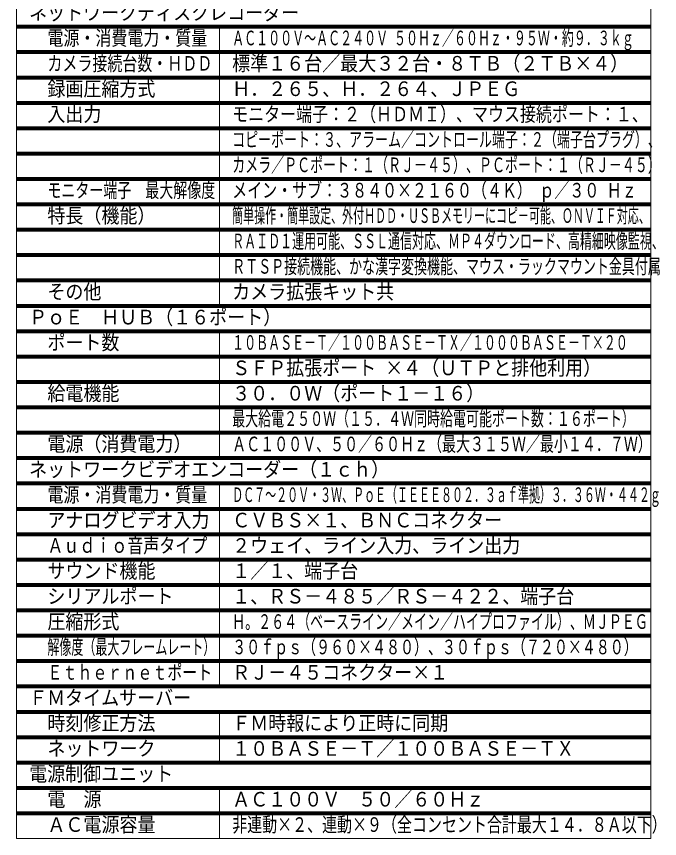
# Model space of a CAD drawing. Units: millimetres on the paper. Extents: x -400 to 400, y -280 to 280.
# Drawn here: x 2 to 128.7, y 6.5 to 168.5 of the extents above; entities that cross this region are included whole.
import ezdxf
from ezdxf.enums import TextEntityAlignment as Align

# ---------------------------------------------------------------- set-up
doc = ezdxf.new("R2010")
doc.units = ezdxf.units.MM
doc.layers.add('0-0_0', color=1, linetype='Continuous', lineweight=80)
doc.layers.add('0-2_Defpoints', color=2, linetype='Continuous', lineweight=80)
doc.styles.add('ＭＳ ゴシック', font='')
doc.styles.get('ＭＳ ゴシック').set_extended_font_data('MS Gothic')

msp = doc.modelspace()

# ---------------------------------------------------------------- linework, layer by layer
at = {"layer": '0-0_0', "color": 4, "lineweight": 9}
for p, q in [((127.007, 6.536), (127.007, 196.536)), ((42.007, 111.536), (42.007, 166.536)), ((42.007, 106.536), (42.007, 81.536)), ((42.007, 36.536), (42.007, 76.536)), ((42.007, 21.536), (42.007, 31.536)), ((42.007, 6.536), (42.007, 16.536)), ((127.007, 6.536), (2.007, 6.536))]:
    msp.add_line(p, q, dxfattribs=at)
at = {"layer": '0-0_0'}
for p, q in [((2.007, 166.536), (127.007, 166.536)), ((2.007, 161.536), (127.007, 161.536)), ((2.007, 156.536), (127.007, 156.536)), ((2.007, 151.536), (127.007, 151.536)), ((2.007, 146.536), (127.007, 146.536)), ((2.007, 141.536), (127.007, 141.536)), ((2.007, 136.536), (127.007, 136.536)), ((2.007, 131.536), (127.007, 131.536)), ((2.007, 126.536), (127.007, 126.536)), ((2.007, 121.536), (127.007, 121.536)), ((2.007, 116.536), (127.007, 116.536)), ((2.007, 111.536), (127.007, 111.536)), ((2.007, 106.536), (127.007, 106.536)), ((2.007, 101.536), (127.007, 101.536)), ((2.007, 96.536), (127.007, 96.536)), ((2.007, 91.536), (127.007, 91.536)), ((2.007, 86.536), (127.007, 86.536)), ((2.007, 81.536), (127.007, 81.536)), ((2.007, 76.536), (127.007, 76.536)), ((2.007, 71.536), (127.007, 71.536)), ((2.007, 66.536), (127.007, 66.536)), ((2.007, 61.536), (127.007, 61.536)), ((2.007, 56.536), (127.007, 56.536)), ((2.007, 51.536), (127.007, 51.536)), ((2.007, 46.536), (127.007, 46.536)), ((2.007, 41.536), (127.007, 41.536)), ((2.007, 36.536), (127.007, 36.536)), ((2.007, 31.536), (127.007, 31.536)), ((2.007, 26.536), (127.007, 26.536)), ((2.007, 21.536), (127.007, 21.536)), ((2.007, 16.536), (127.007, 16.536)), ((2.007, 11.536), (127.007, 11.536))]:
    msp.add_line(p, q, dxfattribs=at)
at = {"layer": '0-0_0', "color": 4, "lineweight": 9}
msp.add_lwpolyline([(127.007, 196.536), (2.007, 196.536), (2.007, 6.536)], dxfattribs=at)

# ---------------------------------------------------------------- texts
at = {"layer": '0-2_Defpoints', "style": 'ＭＳ ゴシック'}
for s, height, width, p in [('ネットワークディスクレコーダー', 2.889, 0.9, (4.507, 166.981)), ('電源・消費電力・質量', 2.886, 0.8, (8.107, 161.981)), ('ＡＣ１００Ｖ～ＡＣ２４０Ｖ ５０Ｈｚ／６０Ｈｚ・９５Ｗ・約９．３ｋｇ', 2.886, 0.6, (44.507, 161.981)), ('カメラ接続台数・ＨＤＤ', 2.886, 0.75, (8.107, 156.981)), ('標準１６台／最大３２台・８ＴＢ（２ＴＢ×４）', 2.889, 0.9, (44.507, 156.981)), ('録画圧縮方式', 2.889, 0.9, (8.107, 151.981)), ('Ｈ．２６５、Ｈ．２６４、ＪＰＥＧ', 2.889, 0.9, (44.507, 151.981)), ('入出力', 2.889, 0.9, (8.107, 146.981)), ('モニター端子：２（ＨＤＭＩ）、マウス接続ポート：１、', 2.886, 0.8, (44.507, 146.981)), ('コピーポート：３、アラーム／コントロール端子：２（端子台プラグ）、', 2.886, 0.65, (44.507, 141.981)), ('カメラ／ＰＣポート：１（ＲＪ－４５）、ＰＣポート：１（ＲＪ－４５）', 2.886, 0.65, (44.507, 136.981)), ('モニター端子\u3000最大解像度', 2.886, 0.7, (8.107, 131.981)), ('メイン・サブ：３８４０×２１６０（４Ｋ） ｐ／３０ Ｈｚ', 2.886, 0.75, (44.507, 131.981)), ('特長（機能）', 2.889, 0.9, (8.107, 126.981)), ('簡単操作・簡単設定、外付ＨＤＤ・ＵＳＢメモリーにコピ－可能、ＯＮＶＩＦ対応、', 2.886, 0.55, (44.507, 126.981)), ('ＲＡＩＤ１運用可能、ＳＳＬ通信対応、ＭＰ４ダウンロード、高精細映像監視、', 2.886, 0.6, (44.507, 121.981)), ('ＲＴＳＰ接続機能、かな漢字変換機能、マウス・ラックマウント金具付属', 2.886, 0.65, (44.507, 116.981)), ('その他', 2.889, 0.9, (8.107, 111.981)), ('カメラ拡張キット共', 2.889, 0.9, (44.507, 111.981)), ('ＰｏＥ\u3000ＨＵＢ（１６ポート）', 2.889, 0.9, (4.507, 106.981)), ('ポート数', 2.889, 0.9, (8.107, 101.981)), ('１０ＢＡＳＥ－Ｔ／１００ＢＡＳＥ－ＴＸ／１０００ＢＡＳＥ－Ｔ×２０', 2.886, 0.6, (44.507, 101.981)), ('ＳＦＰ拡張ポート ×４（ＵＴＰと排他利用） ', 2.889, 0.9, (44.507, 96.981)), ('給電機能', 2.889, 0.9, (8.107, 91.981)), ('３０．０Ｗ（ポート１－１６） ', 2.889, 0.9, (44.507, 91.981)), ('最大給電２５０Ｗ（１５．４Ｗ同時給電可能ポート数：１６ポート） ', 2.886, 0.65, (44.507, 86.981)), ('電源（消費電力）', 2.889, 0.9, (8.107, 81.981)), ('ＡＣ１００Ｖ、５０／６０Ｈｚ（最大３１５Ｗ／最小１４．７Ｗ） ', 2.886, 0.7, (44.507, 81.981)), ('ネットワークビデオエンコーダー（１ｃｈ）', 2.889, 0.9, (4.507, 76.981)), ('電源・消費電力・質量', 2.886, 0.8, (8.107, 71.981)), ('ＤＣ７～２０Ｖ・３Ｗ、ＰｏＥ（ＩＥＥＥ８０２．３ａｆ準拠）３．３６Ｗ・４４２ｇ', 2.886, 0.55, (44.507, 71.981)), ('アナログビデオ入力', 2.889, 0.9, (8.107, 66.981)), ('ＣＶＢＳ×１、ＢＮＣコネクター', 2.889, 0.9, (44.507, 66.981)), ('Ａｕｄｉｏ音声タイプ', 2.886, 0.8, (8.107, 61.981)), ('２ウェイ、ライン入力、ライン出力', 2.889, 0.9, (44.507, 61.981)), ('サウンド機能', 2.889, 0.9, (8.107, 56.981)), ('１／１、端子台', 2.889, 0.9, (44.507, 56.981)), ('シリアルポート', 2.889, 0.9, (8.107, 51.981)), ('１、ＲＳ－４８５／ＲＳ－４２２、端子台', 2.889, 0.9, (44.507, 51.981)), ('圧縮形式', 2.889, 0.9, (8.107, 46.981)), ('Ｈ。２６４（ベースライン／メイン／ハイプロファイル）、ＭＪＰＥＧ', 2.886, 0.65, (44.507, 46.981)), ('解像度（最大フレームレート）', 2.886, 0.6, (8.107, 41.981)), ('３０ｆｐｓ（９６０×４８０）、３０ｆｐｓ（７２０×４８０）', 2.886, 0.7, (44.507, 41.981)), ('Ｅｔｈｅｒｎｅｔポート', 2.886, 0.75, (8.107, 36.981)), ('ＲＪ－４５コネクター×１', 2.889, 0.9, (44.507, 36.981)), ('ＦＭタイムサーバー', 2.889, 0.9, (4.507, 31.981)), ('時刻修正方法', 2.889, 0.9, (8.107, 26.981)), ('ＦＭ時報により正時に同期', 2.889, 0.9, (44.507, 26.981)), ('ネットワーク', 2.889, 0.9, (8.107, 21.981)), ('１０ＢＡＳＥ－Ｔ／１００ＢＡＳＥ－ＴＸ', 2.889, 0.9, (44.507, 21.981)), ('電源制御ユニット', 2.889, 0.9, (4.507, 16.981)), ('電\u3000源\u3000\u3000\u3000', 2.889, 0.9, (8.107, 11.981)), ('ＡＣ１００Ｖ\u3000５０／６０Ｈｚ', 2.889, 0.9, (44.507, 11.981)), ('ＡＣ電源容量', 2.889, 0.9, (8.107, 6.981)), ('非連動×２、連動×９（全コンセント合計最大１４．８Ａ以下）', 2.886, 0.75, (44.507, 6.981))]:
    msp.add_text(s, height=height, dxfattribs=dict(at, width=width)).set_placement(p, align=Align.BOTTOM_LEFT)

doc.saveas('drawing.dxf')
